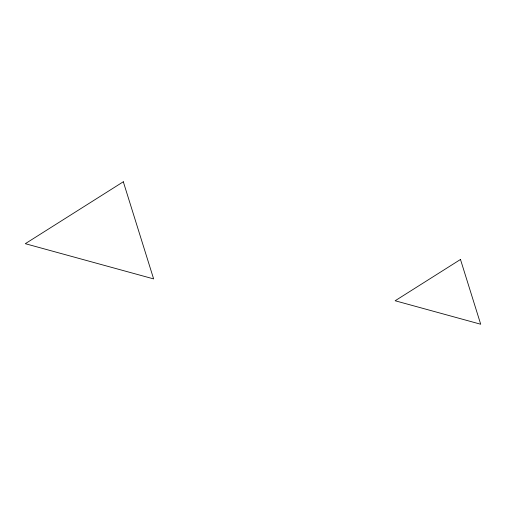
<?xml version="1.0" encoding="UTF-8"?>
<svg xmlns="http://www.w3.org/2000/svg" width="506" height="506" viewBox="0 0 506 506"><rect width="100%" height="100%" fill="white"/><g stroke="black" fill="none" stroke-linecap="round" stroke-linejoin="round"><path stroke-width="0.76" d="M123.312 181.768L25.3 243.69L153.634 278.907L123.312 181.768M460.485 259.477L395.142 300.76L480.7 324.232L460.485 259.477"/></g></svg>
